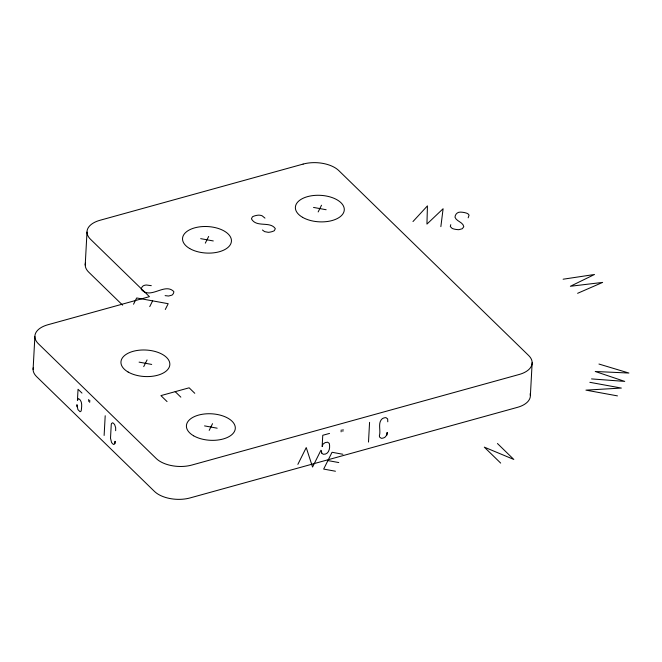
<?xml version="1.0" encoding="UTF-8"?>
<svg xmlns="http://www.w3.org/2000/svg" width="662" height="662" viewBox="0 0 662 662"><rect width="100%" height="100%" fill="white"/><g stroke="black" fill="none" stroke-linecap="round" stroke-linejoin="round"><path stroke-width="0.99" d="M33.1 369.429L34.879 336.544M85.216 264.949L87.003 232.064M88.65 401.362L88.758 399.426M89.684 402.372L89.792 400.427M104.124 435.455L105.2 415.744M115.66 430.697L115.66 427.627L114.725 424.847A6.86 3.037 74.5 0 0 112.598 422.77L111.464 423.548L111.241 424.698L110.513 438.211L111.53 442.398A6.86 3.037 74.5 0 0 113.665 444.467L114.791 443.73L115.08 441.364L114.791 443.73M341.12 431.856L341.22 429.919M342.891 431.367L342.999 429.423M368.502 442.075L369.57 422.364M387.775 421.793L387.667 418.947L385.987 417.656A6.86 4.899 -45.8 0 0 382.313 418.674C377.381 422.737 381.08 430.523 379.367 435.828L379.566 437.044L381.254 438.294A6.86 4.899 -45.8 0 0 384.92 437.276L386.79 435.05L387.196 432.452L386.79 435.05M530.378 395.586L532.157 362.702M440.859 226.636L443.11 208.729L426.94 224.095L427.437 205.865L412.98 221.547M133.534 304.222L136.67 297.95L168.189 303.701L165.301 309.485M149.736 306.647L152.624 300.862M143.72 366.64L147.063 359.921M205.311 243.161L208.662 236.45M209.184 430.399L212.535 423.68M318.157 211.939L321.509 205.22M297.867 464.368L306.241 447.578L312.555 467.049L320.929 450.259M450.781 224.666L450.284 226.536L452.22 228.473A12.04 6.521 3.1 0 0 458.907 229.689L462.299 228.729L463.797 226.727C463.119 222.118 456.474 221.472 454.993 217.244C455.117 214.347 457.417 211.972 460.38 212.113A12.04 6.521 3.1 0 1 467.066 213.338A5.238 2.838 3.1 0 1 469.027 215.258L468.166 217.831M577.603 293.316L602.627 282.409L570.371 286.274L594.493 274.49L563.122 279.215M329.527 433.42L322.758 435.29L322.146 446.56L322.998 444.136L325.141 442.621L327.624 442.183L329.271 443.391C330.421 447.826 329.055 454.72 323.255 454.289L321.633 453.007L321.484 451.062L321.633 453.007M591.538 378.912L624.729 381.403L595.237 371.49L628.9 373.045L598.953 364.042M313.531 207.429L326.134 209.73M200.685 238.651L213.288 240.951M151.3 285.67L146.501 285.016A5.238 2.838 3.1 0 0 143.091 285.951A12.04 6.521 3.1 0 0 141.32 289.509C150.646 299.952 164.664 282.31 173.8 291.553A12.04 6.521 3.1 0 1 172.029 295.111L168.603 296.03L165.111 295.633M589.842 382.313L621.361 388.064L585.936 390.133L617.464 395.884M139.086 362.131L151.697 364.431M204.55 425.889L217.161 428.19M342.899 454.264L332.034 452.278L323.66 469.077L335.444 471.228M327.897 460.57L338.77 462.556M497.443 443.507L513.811 459.445L484.303 447.14L500.671 463.086M264.974 218.129L262.193 215.853A5.238 2.838 3.1 0 0 258.395 215.15A12.04 6.521 3.1 0 0 252.421 216.805L251.444 218.832C256.326 227.968 269.955 220.794 275.326 228.638L274.341 230.682A12.04 6.521 3.1 0 1 268.358 232.337L264.577 231.617L262.45 230.004M122.619 305.157L88.741 272.165A26.116 14.15 3.1 0 1 85.431 263.112M194.777 393.302L189.133 387.808L160.924 395.611L167.047 401.577M175.207 391.664L180.85 397.159M81.972 393.096L78.042 389.264L77.429 400.535L78.53 398.549C82.816 401.048 81.699 406.981 81.169 411.019L80.069 411.739L77.893 409.571L76.949 404.681L76.982 406.84M530.146 393.733A26.116 14.15 3.1 0 1 517.378 407.37L190.126 497.915A26.116 14.15 3.1 0 1 154.461 491.411L36.625 376.645A26.116 14.15 3.1 0 1 33.315 367.592M303.122 164.085L99.995 220.28A26.116 14.15 3.1 0 0 90.52 239.28L149.438 296.659L47.879 324.761A26.116 14.15 3.1 0 0 38.404 343.76L156.24 458.526A26.116 14.15 3.1 0 0 191.906 465.03L519.157 374.485A26.116 14.15 3.1 0 0 528.64 355.494L338.787 170.589A26.116 14.15 3.1 0 0 303.122 164.085M128.13 372.027A24.486 13.265 3.1 0 0 169.033 367.592A24.486 13.265 3.1 0 0 139.012 350.223A24.486 13.265 3.1 0 0 128.13 372.027M302.575 217.335A24.486 13.265 3.1 0 0 343.47 212.899A24.486 13.265 3.1 0 0 313.449 195.522A24.486 13.265 3.1 0 0 302.575 217.335M189.729 248.556A24.486 13.265 3.1 0 0 230.624 244.121A24.486 13.265 3.1 0 0 200.603 226.743A24.486 13.265 3.1 0 0 189.729 248.556M193.594 435.786A24.486 13.265 3.1 0 0 234.497 431.351A24.486 13.265 3.1 0 0 204.475 413.982A24.486 13.265 3.1 0 0 193.594 435.786"/></g></svg>
